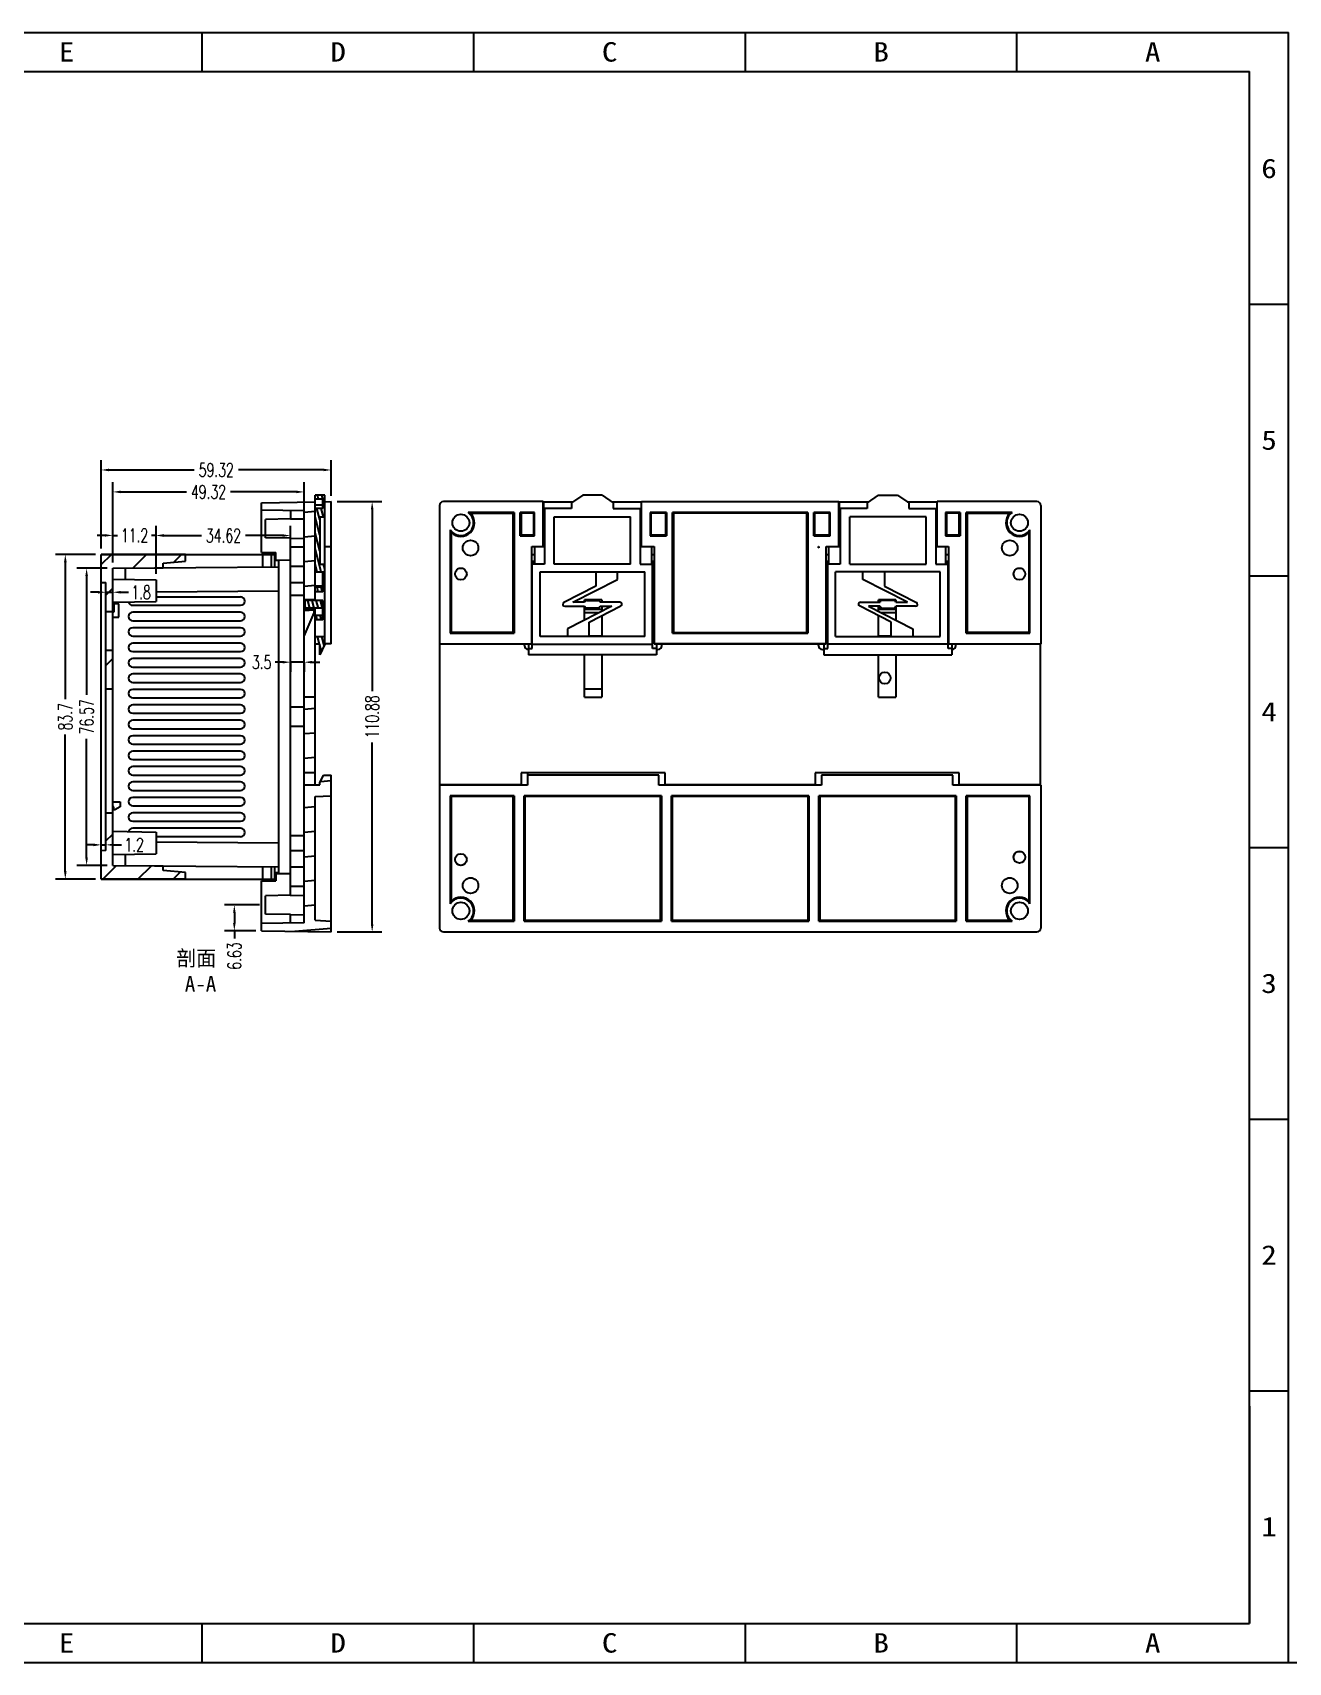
# Model space of a CAD drawing. Header units: millimetres. Extents: x -2018 to 1793, y 1393 to 1813.
# Drawn here: x 628.6 to 952.4, y 1392.7 to 1812.7 of the extents above; entities that cross this region are included whole.
import ezdxf
from ezdxf.enums import TextEntityAlignment as Align

# ---------------------------------------------------------------- set-up
doc = ezdxf.new("R2010")
doc.units = ezdxf.units.MM
doc.layers.add('02___PRT_ALL_AXES', color=7, linetype='Continuous')
doc.layers.add('06___PRT_ALL_SURFS', color=7, linetype='Continuous')
doc.styles.add('romans', font='romans.shx', dxfattribs={"width": 0.67, "bigfont": 'fangsong.shx'})
doc.styles.add('TEXTSTYLE_0', font='txt', dxfattribs={"width": 0.8})
doc.dimstyles.new('MSTD', dxfattribs={"dimtxt": 3.5, "dimasz": 2, "dimexe": 2.5, "dimexo": 1.5, "dimgap": 1, "dimtad": 0, "dimdsep": 46, "dimtxsty": 'romans', "dimcen": 0, "dimclrd": 5, "dimclre": 5, "dimclrt": 3, "dimadec": 1, "dimazin": 0, "dimtfac": 0.5, "dimtmove": 0, "dimatfit": 3, "dimfxl": 1, "dimarcsym": 0})

# ---------------------------------------------------------------- blocks, each defined once
blk = doc.blocks.new('*D300')
at = {"color": 5, "lineweight": -2}
for p, q in [((300.98, -1178.17), (291.98, -1178.17)), ((294.48, -1180.17), (294.48, -1182.8)), ((299.98, -1184.8), (291.98, -1184.8)), ((294.48, -1184.8), (294.48, -1186.8))]:
    blk.add_line(p, q, dxfattribs=at)
at = {"color": 5}
for points in [[(294.15, -1180.17), (294.81, -1180.17), (294.48, -1178.17)], [(294.15, -1182.8), (294.81, -1182.8), (294.48, -1184.8)]]:
    blk.add_solid(points, dxfattribs=at)
at = {"layer": 'Defpoints', "color": 0}
for p in [(302.48, -1178.17), (294.48, -1184.8), (301.48, -1184.8)]:
    blk.add_point(p, dxfattribs=at)
at = {"color": 3, "insert": (294.48, -1191.32), "char_height": 3.5, "attachment_point": 5, "rotation": 90, "style": 'romans'}
blk.add_mtext('6.63', dxfattribs=at)
blk = doc.blocks.new('*D118')
at = {"color": 5, "lineweight": -2}
for p, q in [((260.16, -1086.33), (260.16, -1063.57)), ((262.16, -1066.07), (284.13, -1066.07)), ((317.48, -1066.07), (295.51, -1066.07)), ((319.48, -1072.73), (319.48, -1063.57))]:
    blk.add_line(p, q, dxfattribs=at)
at = {"color": 5}
for points in [[(262.16, -1065.74), (262.16, -1066.4), (260.16, -1066.07)], [(317.48, -1065.74), (317.48, -1066.4), (319.48, -1066.07)]]:
    blk.add_solid(points, dxfattribs=at)
at = {"layer": 'Defpoints', "color": 0}
for p in [(319.48, -1066.07), (319.48, -1074.23), (260.16, -1087.83)]:
    blk.add_point(p, dxfattribs=at)
at = {"color": 3, "insert": (289.82, -1066.07), "char_height": 3.5, "attachment_point": 5, "style": 'romans'}
blk.add_mtext('59.32', dxfattribs=at)
blk = doc.blocks.new('*D119')
at = {"color": 5, "lineweight": -2}
for p, q in [((320.98, -1074.23), (332.51, -1074.23)), ((330.01, -1076.23), (330.01, -1123.04)), ((330.01, -1183.12), (330.01, -1136.31)), ((320.98, -1185.12), (332.51, -1185.12))]:
    blk.add_line(p, q, dxfattribs=at)
at = {"color": 5}
for points in [[(329.68, -1076.23), (330.34, -1076.23), (330.01, -1074.23)], [(329.68, -1183.12), (330.34, -1183.12), (330.01, -1185.12)]]:
    blk.add_solid(points, dxfattribs=at)
at = {"layer": 'Defpoints', "color": 0}
for p in [(319.48, -1074.23), (319.48, -1185.12), (330.01, -1185.12)]:
    blk.add_point(p, dxfattribs=at)
at = {"color": 3, "insert": (330.01, -1129.67), "char_height": 3.5, "attachment_point": 5, "rotation": 90, "style": 'romans'}
blk.add_mtext('110.88', dxfattribs=at)
blk = doc.blocks.new('*D120')
at = {"color": 5, "lineweight": -2}
for p, q in [((258.66, -1087.83), (248.4, -1087.83)), ((250.9, -1089.83), (250.9, -1125.1)), ((250.9, -1169.52), (250.9, -1134.25)), ((258.66, -1171.52), (248.4, -1171.52))]:
    blk.add_line(p, q, dxfattribs=at)
at = {"color": 5}
for points in [[(250.57, -1089.83), (251.24, -1089.83), (250.9, -1087.83)], [(250.57, -1169.52), (251.24, -1169.52), (250.9, -1171.52)]]:
    blk.add_solid(points, dxfattribs=at)
at = {"layer": 'Defpoints', "color": 0}
for p in [(260.16, -1087.83), (250.9, -1171.52), (260.16, -1171.52)]:
    blk.add_point(p, dxfattribs=at)
at = {"color": 3, "insert": (250.9, -1129.67), "char_height": 3.5, "attachment_point": 5, "rotation": 90, "style": 'romans'}
blk.add_mtext('83.7', dxfattribs=at)
blk = doc.blocks.new('*D121')
at = {"color": 5, "lineweight": -2}
for p, q in [((261.65, -1091.39), (253.89, -1091.39)), ((256.39, -1093.39), (256.39, -1123.98)), ((256.39, -1165.96), (256.39, -1135.36)), ((261.65, -1167.96), (253.89, -1167.96))]:
    blk.add_line(p, q, dxfattribs=at)
at = {"color": 5}
for points in [[(256.06, -1093.39), (256.73, -1093.39), (256.39, -1091.39)], [(256.06, -1165.96), (256.73, -1165.96), (256.39, -1167.96)]]:
    blk.add_solid(points, dxfattribs=at)
at = {"layer": 'Defpoints', "color": 0}
for p in [(263.15, -1091.39), (256.39, -1167.96), (263.15, -1167.96)]:
    blk.add_point(p, dxfattribs=at)
at = {"color": 3, "insert": (256.39, -1129.67), "char_height": 3.5, "attachment_point": 5, "rotation": 90, "style": 'romans'}
blk.add_mtext('76.57', dxfattribs=at)
blk = doc.blocks.new('*D122')
at = {"color": 5, "lineweight": -2}
for p, q in [((261.15, -1082.93), (259.15, -1082.93)), ((263.15, -1089.89), (263.15, -1080.43)), ((263.15, -1082.93), (264.35, -1082.93)), ((274.35, -1082.93), (273.16, -1082.93)), ((274.35, -1092.87), (274.35, -1080.43)), ((276.35, -1082.93), (278.35, -1082.93))]:
    blk.add_line(p, q, dxfattribs=at)
at = {"color": 5}
for points in [[(261.15, -1082.6), (261.15, -1083.26), (263.15, -1082.93)], [(276.35, -1082.6), (276.35, -1083.26), (274.35, -1082.93)]]:
    blk.add_solid(points, dxfattribs=at)
at = {"layer": 'Defpoints', "color": 0}
for p in [(263.15, -1082.93), (263.15, -1091.39), (274.35, -1094.37)]:
    blk.add_point(p, dxfattribs=at)
at = {"color": 3, "insert": (268.75, -1082.93), "char_height": 3.5, "attachment_point": 5, "style": 'romans'}
blk.add_mtext('11.2', dxfattribs=at)
blk = doc.blocks.new('*D123')
at = {"color": 5, "lineweight": -2}
for p, q in [((274.35, -1092.87), (274.35, -1080.48)), ((276.35, -1082.98), (285.98, -1082.98)), ((306.98, -1082.98), (297.36, -1082.98)), ((308.98, -1088.61), (308.98, -1080.48))]:
    blk.add_line(p, q, dxfattribs=at)
at = {"color": 5}
for points in [[(276.35, -1082.65), (276.35, -1083.31), (274.35, -1082.98)], [(306.98, -1082.65), (306.98, -1083.31), (308.98, -1082.98)]]:
    blk.add_solid(points, dxfattribs=at)
at = {"layer": 'Defpoints', "color": 0}
for p in [(308.98, -1082.98), (308.98, -1090.11), (274.35, -1094.37)]:
    blk.add_point(p, dxfattribs=at)
at = {"color": 3, "insert": (291.67, -1082.98), "char_height": 3.5, "attachment_point": 5, "style": 'romans'}
blk.add_mtext('34.62', dxfattribs=at)
blk = doc.blocks.new('*D124')
at = {"color": 5, "lineweight": -2}
for p, q in [((306.98, -1115.6), (304.98, -1115.6)), ((312.48, -1115.6), (308.98, -1115.6)), ((308.98, -1115.78), (308.98, -1118.1)), ((312.48, -1115.78), (312.48, -1118.1)), ((314.48, -1115.6), (316.48, -1115.6))]:
    blk.add_line(p, q, dxfattribs=at)
at = {"color": 5}
for points in [[(306.98, -1115.27), (306.98, -1115.93), (308.98, -1115.6)], [(314.48, -1115.27), (314.48, -1115.93), (312.48, -1115.6)]]:
    blk.add_solid(points, dxfattribs=at)
at = {"layer": 'Defpoints', "color": 0}
for p in [(308.98, -1114.28), (308.98, -1115.6), (312.48, -1114.28)]:
    blk.add_point(p, dxfattribs=at)
at = {"color": 3, "insert": (301.52, -1115.6), "char_height": 3.5, "attachment_point": 5, "style": 'romans'}
blk.add_mtext('3.5', dxfattribs=at)
blk = doc.blocks.new('*D85')
at = {"color": 5, "lineweight": -2}
for p, q in [((263.15, -1089.89), (263.15, -1069.23)), ((312.48, -1077.13), (312.48, -1069.23)), ((265.15, -1071.73), (282.13, -1071.73)), ((310.48, -1071.73), (293.51, -1071.73))]:
    blk.add_line(p, q, dxfattribs=at)
at = {"color": 5}
for points in [[(265.15, -1071.39), (265.15, -1072.06), (263.15, -1071.73)], [(310.48, -1071.39), (310.48, -1072.06), (312.48, -1071.73)]]:
    blk.add_solid(points, dxfattribs=at)
at = {"layer": 'Defpoints', "color": 0}
for p in [(312.48, -1071.73), (312.48, -1078.63), (263.15, -1091.39)]:
    blk.add_point(p, dxfattribs=at)
at = {"color": 3, "insert": (287.82, -1071.73), "char_height": 3.5, "attachment_point": 5, "style": 'romans'}
blk.add_mtext('49.32', dxfattribs=at)
blk = doc.blocks.new('*D86')
at = {"color": 5, "lineweight": -2}
for p, q in [((258.16, -1162.68), (256.16, -1162.68)), ((260.16, -1162.67), (260.16, -1160.18)), ((260.16, -1162.68), (261.36, -1162.68)), ((261.36, -1162.67), (261.36, -1160.18)), ((263.36, -1162.68), (265.36, -1162.68))]:
    blk.add_line(p, q, dxfattribs=at)
at = {"color": 5}
for points in [[(258.16, -1162.35), (258.16, -1163.02), (260.16, -1162.68)], [(263.36, -1162.35), (263.36, -1163.02), (261.36, -1162.68)]]:
    blk.add_solid(points, dxfattribs=at)
at = {"layer": 'Defpoints', "color": 0}
for p in [(260.16, -1162.68), (260.16, -1164.17), (261.36, -1164.17)]:
    blk.add_point(p, dxfattribs=at)
at = {"color": 3, "insert": (268.65, -1162.68), "char_height": 3.5, "attachment_point": 5, "style": 'romans'}
blk.add_mtext('1.2', dxfattribs=at)
blk = doc.blocks.new('*D87')
at = {"color": 5, "lineweight": -2}
for p, q in [((261.36, -1111.13), (261.36, -1095.08)), ((263.15, -1111.13), (263.15, -1095.08)), ((259.36, -1097.58), (257.36, -1097.58)), ((261.36, -1097.58), (263.15, -1097.58)), ((265.15, -1097.58), (267.15, -1097.58))]:
    blk.add_line(p, q, dxfattribs=at)
at = {"color": 5}
for points in [[(259.36, -1097.25), (259.36, -1097.92), (261.36, -1097.58)], [(265.15, -1097.25), (265.15, -1097.92), (263.15, -1097.58)]]:
    blk.add_solid(points, dxfattribs=at)
at = {"layer": 'Defpoints', "color": 0}
for p in [(261.36, -1097.58), (261.36, -1112.63), (263.15, -1112.63)]:
    blk.add_point(p, dxfattribs=at)
at = {"color": 3, "insert": (270.44, -1097.58), "char_height": 3.5, "attachment_point": 5, "style": 'romans'}
blk.add_mtext('1.8', dxfattribs=at)
blk = doc.blocks.new('SUN_6HWZ35TKK40GSGJE8VEUYAXIAKM')
at = {"color": 7, "linetype": 'Continuous'}
for p, q in [((-594, 420), (0, 420)), ((-594, 0), (-594, 420)), ((-560, 410), (-560, 420)), ((-490, 410), (-490, 420)), ((-420, 410), (-420, 420)), ((-350, 410), (-350, 420)), ((-280, 410), (-280, 420)), ((-210, 410), (-210, 420)), ((-140, 410), (-140, 420)), ((-70, 410), (-70, 420)), ((0, 0), (0, 420)), ((-584, 410), (-10, 410)), ((-584, 10), (-584, 410)), ((-10, 10), (-10, 410)), ((-594, 350), (-584, 350)), ((-10, 350), (0, 350)), ((-594, 280), (-584, 280)), ((-10, 280), (0, 280)), ((-594, 210), (-584, 210)), ((-10, 210), (0, 210)), ((-594, 140), (-584, 140)), ((-10, 140), (0, 140)), ((-594, 70), (-584, 70)), ((-10, 70), (0, 70)), ((-584, 10), (-10, 10)), ((-560, 0), (-560, 10)), ((-490, 0), (-490, 10)), ((-420, 0), (-420, 10)), ((-350, 0), (-350, 10)), ((-280, 0), (-280, 10)), ((-210, 0), (-210, 10)), ((-140, 0), (-140, 10)), ((-70, 0), (-70, 10)), ((-594, 0), (0, 0))]:
    blk.add_line(p, q, dxfattribs=at)
at = {"color": 2, "linetype": 'Continuous', "style": 'TEXTSTYLE_0'}
for s, width, p, p2 in [('H', 1.2, (-526.99, 412.53), (-522.99, 412.53)), ('G', 1.12, (-456.99, 412.53), (-452.99, 412.53)), ('F', 1.292308, (-386.99, 412.53), (-382.99, 412.53)), ('E', 1.292308, (-316.99, 412.53), (-312.99, 412.53)), ('D', 1.2, (-246.99, 412.53), (-242.99, 412.53)), ('C', 1.12, (-176.99, 412.53), (-172.99, 412.53)), ('B', 1.2, (-106.99, 412.53), (-102.99, 412.53)), ('A', 1.05, (-36.99, 412.53), (-32.99, 412.53)), ('6', 1.292308, (-590.99, 382.5), (-586.99, 382.5)), ('6', 1.292308, (-6.99, 382.5), (-2.99, 382.5)), ('5', 1.2, (-590.99, 312.5), (-586.99, 312.5)), ('5', 1.2, (-6.99, 312.5), (-2.99, 312.5)), ('4', 1.12, (-590.99, 242.5), (-586.99, 242.5)), ('4', 1.12, (-6.99, 242.5), (-2.99, 242.5)), ('3', 1.2, (-590.99, 172.5), (-586.99, 172.5)), ('3', 1.2, (-6.99, 172.5), (-2.99, 172.5)), ('2', 1.2, (-590.99, 102.5), (-586.99, 102.5)), ('2', 1.2, (-6.99, 102.5), (-2.99, 102.5)), ('1', 3.36, (-590.99, 32.5), (-586.99, 32.5)), ('1', 3.36, (-6.99, 32.5), (-2.99, 32.5)), ('H', 1.2, (-526.99, 2.53), (-522.99, 2.53)), ('G', 1.12, (-456.99, 2.53), (-452.99, 2.53)), ('F', 1.292308, (-386.99, 2.53), (-382.99, 2.53)), ('E', 1.292308, (-316.99, 2.53), (-312.99, 2.53)), ('D', 1.2, (-246.99, 2.53), (-242.99, 2.53)), ('C', 1.12, (-176.99, 2.53), (-172.99, 2.53)), ('B', 1.2, (-106.99, 2.53), (-102.99, 2.53)), ('A', 1.05, (-36.99, 2.53), (-32.99, 2.53))]:
    blk.add_text(s, height=5, dxfattribs=dict(at, width=width)).set_placement(p, p2, align=Align.FIT)

msp = doc.modelspace()

# ---------------------------------------------------------------- hatches: boundary and pattern name
at = {"linetype": 'Continuous'}
h = msp.add_hatch(dxfattribs=at)
h.set_pattern_fill('DEFAULT__1', color=2, scale=1.049231, angle=285, style=0, pattern_type=0)
h.set_pattern_definition([(285, (281.9274, 1392.6742), (1.0134795, 0.271561), [])])
edge = h.paths.add_edge_path()
edge.add_line((703.922, 1655.108), (703.922, 1657.008))
edge.add_line((703.922, 1655.108), (702.672, 1652.308))
edge.add_line((702.672, 1652.308), (702.672, 1655.108))
edge.add_line((702.672, 1655.108), (701.422, 1655.108))
edge.add_line((701.422, 1655.108), (701.422, 1657.008))
edge.add_line((701.422, 1657.008), (703.922, 1657.008))
edge = h.paths.add_edge_path()
edge.add_line((703.922, 1673.708), (703.922, 1675.708))
edge.add_line((701.422, 1673.708), (703.922, 1673.708))
edge.add_line((701.422, 1673.708), (701.422, 1690.008))
edge.add_line((703.422, 1690.008), (701.422, 1690.008))
edge.add_line((703.422, 1690.008), (703.422, 1692.468))
edge.add_line((703.422, 1692.468), (701.422, 1692.468))
edge.add_line((701.422, 1692.468), (701.422, 1693.508))
edge.add_line((703.922, 1693.508), (701.422, 1693.508))
edge.add_line((703.922, 1687.908), (703.922, 1693.508))
edge.add_line((702.672, 1687.908), (703.922, 1687.908))
edge.add_line((702.672, 1687.908), (702.672, 1675.708))
edge.add_line((702.672, 1675.708), (703.922, 1675.708))
edge = h.paths.add_edge_path()
edge.add_line((701.422, 1661.349), (701.422, 1662.471))
edge.add_line((703.422, 1662.471), (701.422, 1662.471))
edge.add_line((703.422, 1661.349), (703.422, 1662.471))
edge.add_line((703.422, 1661.349), (701.422, 1661.349))
edge = h.paths.add_edge_path()
edge.add_line((701.422, 1668.598), (701.422, 1669.72))
edge.add_line((703.422, 1669.72), (701.422, 1669.72))
edge.add_line((703.422, 1668.598), (703.422, 1669.72))
edge.add_line((703.422, 1668.598), (701.422, 1668.598))
edge = h.paths.add_edge_path()
edge.add_line((703.422, 1664.358), (703.422, 1666.358))
edge.add_line((703.422, 1664.358), (698.922, 1664.358))
edge.add_line((698.922, 1664.358), (698.922, 1666.358))
edge.add_line((703.422, 1666.358), (698.922, 1666.358))
h = msp.add_hatch(dxfattribs=at)
h.set_pattern_fill('A', color=2, scale=6.315729, angle=5, style=0, pattern_type=0)
h.set_pattern_definition([(5, (281.9274, 1392.674), (-0.55045, 6.291696), [])])
edge = h.paths.add_edge_path()
edge.add_line((687.622, 1581.229), (687.622, 1583.075))
edge.add_line((698.622, 1583.267), (687.622, 1583.075))
edge.add_line((698.622, 1583.267), (698.622, 1618.857))
edge.add_line((698.622, 1618.857), (702.622, 1618.787))
edge.add_line((702.622, 1618.787), (702.622, 1619.308))
edge.add_line((702.622, 1619.308), (703.622, 1621.308))
edge.add_line((703.622, 1621.308), (705.622, 1621.308))
edge.add_line((705.622, 1616.028), (705.622, 1621.308))
edge.add_line((701.422, 1615.808), (705.622, 1616.028))
edge.add_line((701.422, 1583.915), (701.422, 1615.808))
edge.add_line((701.422, 1583.915), (705.622, 1583.695))
edge.add_line((705.622, 1580.915), (705.622, 1583.695))
edge.add_line((687.622, 1581.229), (705.622, 1580.915))
edge = h.paths.add_edge_path()
edge.add_line((687.622, 1689.64), (687.622, 1691.486))
edge.add_line((687.622, 1691.486), (701.422, 1691.726))
edge.add_line((701.422, 1666.506), (701.422, 1691.726))
edge.add_line((701.422, 1666.506), (698.622, 1666.506))
edge.add_line((698.622, 1666.506), (698.622, 1689.448))
edge.add_line((698.622, 1689.448), (687.622, 1689.64))
edge = h.paths.add_edge_path()
edge.add_line((701.422, 1621.908), (698.622, 1621.908))
edge.add_line((698.622, 1621.908), (698.622, 1641.407))
edge.add_line((701.422, 1641.407), (698.622, 1641.407))
edge.add_line((701.422, 1621.908), (701.422, 1641.407))
edge = h.paths.add_edge_path()
edge.add_line((701.222, 1664.106), (698.622, 1664.106))
edge.add_line((701.222, 1663.142), (701.222, 1664.106))
edge.add_line((698.622, 1657.108), (701.222, 1663.142))
edge.add_line((698.622, 1657.108), (698.622, 1664.106))
h = msp.add_hatch(dxfattribs=at)
h.set_pattern_fill('DEFAULT__2', color=2, scale=6.401217, angle=45, style=0, pattern_type=0)
h.set_pattern_definition([(45, (281.9274, 1392.674), (-4.52634, 4.52634), [])])
edge = h.paths.add_edge_path()
edge.add_line((647.5, 1601.859), (646.3, 1601.838))
edge.add_line((647.5, 1601.859), (647.5, 1611.517))
edge.add_line((649.298, 1611.517), (647.5, 1611.517))
edge.add_line((649.298, 1598.074), (649.298, 1611.517))
edge.add_line((649.298, 1598.074), (662.299, 1597.96))
edge.add_line((662.299, 1596.729), (662.299, 1597.96))
edge.add_line((667.999, 1596.23), (662.299, 1596.729))
edge.add_line((667.999, 1594.509), (667.999, 1596.23))
edge.add_line((667.999, 1594.509), (646.3, 1594.509))
edge.add_line((646.3, 1594.509), (646.3, 1601.838))
edge = h.paths.add_edge_path()
edge.add_line((667.999, 1678.206), (646.3, 1678.206))
edge.add_line((667.999, 1676.485), (667.999, 1678.206))
edge.add_line((662.299, 1675.986), (667.999, 1676.485))
edge.add_line((662.299, 1674.755), (662.299, 1675.986))
edge.add_line((649.298, 1674.641), (662.299, 1674.755))
edge.add_line((649.298, 1663.397), (649.298, 1674.641))
edge.add_line((649.298, 1663.397), (647.5, 1663.397))
edge.add_line((647.5, 1663.397), (647.5, 1670.856))
edge.add_line((647.5, 1670.856), (646.3, 1670.877))
edge.add_line((646.3, 1670.877), (646.3, 1678.206))
edge = h.paths.add_edge_path()
edge.add_line((649.298, 1643.516), (647.5, 1643.516))
edge.add_line((647.5, 1643.516), (647.5, 1653.398))
edge.add_line((649.298, 1653.398), (647.5, 1653.398))
edge.add_line((649.298, 1643.516), (649.298, 1653.398))

# ---------------------------------------------------------------- linework, layer by layer
at = {"color": 7, "linetype": 'Continuous'}
for p, q in [((701.422, 1692.468), (701.422, 1693.508)), ((703.922, 1693.508), (701.422, 1693.508)), ((701.422, 1666.358), (701.422, 1693.508)), ((703.922, 1693.508), (701.422, 1693.508)), ((703.922, 1687.908), (703.922, 1693.508)), ((703.922, 1655.108), (703.922, 1693.508)), ((775.427, 1693.508), (778.277, 1691.467)), ((687.622, 1691.486), (701.422, 1691.726)), ((687.622, 1691.486), (701.422, 1691.726)), ((687.622, 1689.64), (687.622, 1691.486)), ((687.622, 1678.657), (687.622, 1691.486)), ((698.622, 1689.448), (687.622, 1689.64)), ((698.622, 1689.448), (687.622, 1689.64)), ((695.122, 1689.509), (695.122, 1687.339)), ((698.622, 1666.506), (698.622, 1689.448)), ((698.622, 1583.267), (698.622, 1689.448)), ((703.422, 1692.468), (701.422, 1692.468)), ((703.422, 1692.468), (701.422, 1692.468)), ((701.422, 1666.506), (701.422, 1691.726)), ((701.422, 1691.008), (703.422, 1691.008)), ((701.422, 1673.708), (701.422, 1690.008)), ((703.422, 1690.008), (701.422, 1690.008)), ((703.422, 1690.008), (701.422, 1690.008)), ((703.422, 1690.008), (703.422, 1692.468)), ((703.422, 1690.008), (703.422, 1692.468)), ((703.922, 1691.77), (705.622, 1691.8)), ((705.622, 1655.181), (705.622, 1691.8)), ((733.525, 1690.8), (733.525, 1655.181)), ((760.254, 1691.8), (734.525, 1691.8)), ((741.62, 1688.359), (740.936, 1689.02)), ((752.747, 1689.02), (740.936, 1689.02)), ((752.512, 1688.784), (741.565, 1688.784)), ((752.747, 1689.02), (752.512, 1688.784)), ((752.512, 1658.124), (752.512, 1688.784)), ((752.747, 1689.02), (752.747, 1657.888)), ((754.307, 1682.986), (754.307, 1689.02)), ((754.527, 1688.8), (754.307, 1689.02)), ((758.047, 1689.02), (754.307, 1689.02)), ((754.527, 1688.8), (754.527, 1683.206)), ((757.827, 1688.8), (754.527, 1688.8)), ((758.047, 1689.02), (757.827, 1688.8)), ((757.827, 1683.206), (757.827, 1688.8)), ((758.047, 1682.986), (758.047, 1689.02)), ((760.254, 1680.206), (760.254, 1691.8)), ((760.254, 1691.8), (760.327, 1691.726)), ((760.327, 1691.726), (760.327, 1680.206)), ((760.327, 1691.726), (767.939, 1691.726)), ((777.915, 1691.726), (785.526, 1691.726)), ((778.277, 1691.467), (778.277, 1690.008)), ((778.277, 1690.008), (785.277, 1690.008)), ((785.277, 1690.008), (785.277, 1675.708)), ((785.526, 1691.726), (785.6, 1691.8)), ((785.526, 1691.726), (785.526, 1680.206)), ((785.6, 1680.206), (785.6, 1691.8)), ((785.6, 1691.8), (836.451, 1691.8)), ((787.806, 1689.02), (787.806, 1682.986)), ((787.806, 1689.02), (788.026, 1688.8)), ((792.046, 1689.02), (787.806, 1689.02)), ((788.026, 1688.8), (788.026, 1683.206)), ((791.826, 1688.8), (788.026, 1688.8)), ((791.826, 1688.8), (792.046, 1689.02)), ((791.826, 1683.206), (791.826, 1688.8)), ((792.046, 1689.02), (792.046, 1682.986)), ((793.606, 1657.888), (793.606, 1689.02)), ((793.826, 1688.8), (793.606, 1689.02)), ((828.445, 1689.02), (793.606, 1689.02)), ((793.826, 1688.8), (793.826, 1658.108)), ((828.225, 1688.8), (793.826, 1688.8)), ((828.225, 1688.8), (828.445, 1689.02)), ((828.225, 1658.108), (828.225, 1688.8)), ((828.445, 1689.02), (828.445, 1657.888)), ((830.004, 1682.986), (830.004, 1689.02)), ((834.244, 1689.02), (830.004, 1689.02)), ((830.225, 1688.8), (830.004, 1689.02)), ((830.225, 1688.8), (830.225, 1683.206)), ((834.024, 1688.8), (830.225, 1688.8)), ((834.244, 1689.02), (834.024, 1688.8)), ((834.024, 1683.206), (834.024, 1688.8)), ((834.244, 1682.986), (834.244, 1689.02)), ((836.451, 1680.206), (836.451, 1691.8)), ((836.451, 1691.8), (836.524, 1691.726)), ((836.524, 1691.726), (836.524, 1680.206)), ((836.524, 1691.726), (844.136, 1691.726)), ((854.111, 1691.726), (861.723, 1691.726)), ((861.723, 1691.726), (861.797, 1691.8)), ((861.723, 1691.726), (861.723, 1680.206)), ((861.797, 1680.206), (861.797, 1691.8)), ((887.525, 1691.8), (861.797, 1691.8)), ((867.743, 1689.02), (864.003, 1689.02)), ((864.003, 1689.02), (864.003, 1682.986)), ((864.003, 1689.02), (864.223, 1688.8)), ((867.523, 1688.8), (864.223, 1688.8)), ((864.223, 1688.8), (864.223, 1683.206)), ((867.523, 1688.8), (867.743, 1689.02)), ((867.523, 1683.206), (867.523, 1688.8)), ((867.743, 1689.02), (867.743, 1682.986)), ((881.115, 1689.02), (869.303, 1689.02)), ((869.303, 1657.888), (869.303, 1689.02)), ((869.303, 1689.02), (869.539, 1688.784)), ((880.485, 1688.784), (869.539, 1688.784)), ((869.539, 1688.784), (869.539, 1658.124)), ((888.525, 1690.8), (888.525, 1655.181)), ((695.122, 1687.348), (688.622, 1687.234)), ((688.622, 1682.481), (688.622, 1687.234)), ((695.122, 1687.339), (698.622, 1687.4)), ((702.672, 1687.908), (703.922, 1687.908)), ((702.672, 1687.908), (702.672, 1675.708)), ((702.672, 1687.908), (702.672, 1675.708)), ((702.672, 1687.908), (703.922, 1687.908)), ((736.305, 1684.519), (736.305, 1657.888)), ((782.777, 1675.708), (782.777, 1687.908)), ((885.104, 1683.817), (885.745, 1684.519)), ((885.745, 1657.888), (885.745, 1684.519)), ((695.122, 1682.367), (688.622, 1682.481)), ((695.122, 1590.339), (695.122, 1682.376)), ((695.122, 1682.376), (698.622, 1682.315)), ((698.622, 1680.107), (695.122, 1680.107)), ((703.922, 1680.206), (705.622, 1680.206)), ((736.541, 1683.866), (736.541, 1658.124)), ((754.527, 1683.206), (754.307, 1682.986)), ((754.307, 1682.986), (758.047, 1682.986)), ((754.527, 1683.206), (757.827, 1683.206)), ((757.327, 1655.147), (757.327, 1680.206)), ((757.327, 1680.206), (760.327, 1680.206)), ((758.047, 1682.986), (757.827, 1683.206)), ((758.052, 1675.708), (758.052, 1680.206)), ((785.526, 1680.206), (788.826, 1680.206)), ((787.806, 1682.986), (788.026, 1683.206)), ((787.806, 1682.986), (792.046, 1682.986)), ((788.026, 1683.206), (791.826, 1683.206)), ((788.201, 1680.206), (788.201, 1675.708)), ((788.826, 1680.206), (788.826, 1655.147)), ((791.826, 1683.206), (792.046, 1682.986)), ((830.225, 1683.206), (830.004, 1682.986)), ((830.004, 1682.986), (834.244, 1682.986)), ((830.225, 1683.206), (834.024, 1683.206)), ((831.225, 1679.917), (831.225, 1680.206)), ((831.225, 1680.206), (831.325, 1680.206)), ((831.325, 1680.206), (831.323, 1679.917)), ((833.224, 1655.147), (833.224, 1680.206)), ((833.224, 1680.206), (836.524, 1680.206)), ((833.849, 1675.708), (833.849, 1680.206)), ((834.244, 1682.986), (834.024, 1683.206)), ((861.723, 1680.206), (864.723, 1680.206)), ((863.998, 1680.206), (863.998, 1675.708)), ((864.003, 1682.986), (864.223, 1683.206)), ((864.003, 1682.986), (867.743, 1682.986)), ((864.223, 1683.206), (867.523, 1683.206)), ((864.723, 1680.206), (864.723, 1655.147)), ((867.523, 1683.206), (867.743, 1682.986)), ((885.51, 1658.124), (885.51, 1683.866)), ((667.999, 1678.206), (646.3, 1678.206)), ((646.3, 1670.877), (646.3, 1678.206)), ((646.3, 1594.509), (646.3, 1678.206)), ((646.3, 1678.206), (691.098, 1678.206)), ((662.299, 1675.986), (667.999, 1676.485)), ((662.299, 1675.986), (667.999, 1676.485)), ((662.299, 1674.755), (662.299, 1675.986)), ((662.299, 1674.755), (662.299, 1675.986)), ((667.999, 1676.485), (667.999, 1678.206)), ((667.999, 1676.485), (667.999, 1678.206)), ((687.622, 1678.657), (691.322, 1678.657)), ((687.998, 1674.979), (687.998, 1678.206)), ((690.098, 1678.206), (690.098, 1674.997)), ((691.098, 1675.006), (691.098, 1678.206)), ((692.098, 1676.606), (691.098, 1676.606)), ((691.322, 1676.606), (691.322, 1678.657)), ((691.322, 1676.772), (695.122, 1676.706)), ((692.098, 1596.109), (692.098, 1676.606)), ((757.327, 1678.206), (758.052, 1678.206)), ((757.327, 1676.485), (758.052, 1676.485)), ((757.327, 1675.986), (758.052, 1675.986)), ((788.201, 1678.206), (788.826, 1678.206)), ((788.201, 1676.485), (788.826, 1676.485)), ((788.201, 1675.986), (788.826, 1675.986)), ((831.323, 1679.917), (831.225, 1679.917)), ((833.224, 1678.206), (833.849, 1678.206)), ((833.224, 1676.485), (833.849, 1676.485)), ((833.224, 1675.986), (833.849, 1675.986)), ((863.998, 1678.206), (864.723, 1678.206)), ((863.998, 1676.485), (864.723, 1676.485)), ((863.998, 1675.986), (864.723, 1675.986)), ((649.298, 1674.641), (692.098, 1675.015)), ((649.298, 1674.641), (662.299, 1674.755)), ((649.298, 1663.397), (649.298, 1674.641)), ((649.298, 1598.074), (649.298, 1674.641)), ((649.298, 1671.856), (660.498, 1671.661)), ((652.498, 1674.669), (652.498, 1671.8)), ((660.498, 1671.66), (660.498, 1666.052)), ((698.622, 1675.107), (695.122, 1675.107)), ((701.422, 1673.708), (703.922, 1673.708)), ((701.422, 1673.708), (703.922, 1673.708)), ((702.672, 1675.708), (703.922, 1675.708)), ((702.672, 1675.708), (703.922, 1675.708)), ((703.422, 1668.598), (703.422, 1673.708)), ((703.922, 1673.708), (703.922, 1675.708)), ((773.777, 1673.708), (773.777, 1669.977)), ((779.377, 1671.708), (779.377, 1673.708)), ((785.277, 1675.708), (788.826, 1675.708)), ((786.427, 1657.008), (786.427, 1673.708)), ((788.427, 1653.988), (788.427, 1675.708)), ((647.5, 1670.856), (646.3, 1670.877)), ((647.5, 1670.856), (646.3, 1670.877)), ((647.5, 1663.397), (647.5, 1670.856)), ((647.5, 1601.859), (647.5, 1670.856)), ((660.501, 1668.582), (692.098, 1668.857)), ((698.622, 1670.857), (695.122, 1670.857)), ((698.622, 1667.656), (695.122, 1667.656)), ((701.422, 1668.598), (701.422, 1669.72)), ((703.422, 1669.72), (701.422, 1669.72)), ((703.422, 1669.72), (701.422, 1669.72)), ((703.422, 1668.598), (701.422, 1668.598)), ((703.422, 1668.598), (701.422, 1668.598)), ((703.422, 1668.598), (703.422, 1669.72)), ((773.777, 1669.977), (765.586, 1665.804)), ((649.298, 1663.397), (647.5, 1663.397)), ((649.298, 1663.397), (647.5, 1663.397)), ((649.298, 1665.856), (660.498, 1666.052)), ((649.522, 1663.304), (649.3, 1663.3)), ((649.522, 1665.504), (649.522, 1663.304)), ((650.822, 1665.504), (649.522, 1665.504)), ((650.822, 1662.004), (650.822, 1665.504)), ((654.42, 1665.084), (682.252, 1665.084)), ((682.252, 1663.295), (654.42, 1663.295)), ((660.498, 1667.271), (682.252, 1667.271)), ((701.422, 1666.506), (698.622, 1666.506)), ((701.422, 1666.506), (698.622, 1666.506)), ((701.222, 1664.106), (698.622, 1664.106)), ((698.622, 1657.108), (698.622, 1664.106)), ((701.222, 1664.106), (698.622, 1664.106)), ((698.922, 1664.358), (698.922, 1666.358)), ((703.422, 1666.358), (698.922, 1666.358)), ((698.922, 1664.358), (698.922, 1666.358)), ((703.422, 1666.358), (698.922, 1666.358)), ((703.422, 1664.358), (698.922, 1664.358)), ((703.422, 1664.358), (698.922, 1664.358)), ((701.222, 1663.142), (701.222, 1664.106)), ((701.222, 1663.142), (701.222, 1664.106)), ((701.422, 1618.808), (701.422, 1664.358)), ((703.422, 1664.358), (703.422, 1666.358)), ((703.422, 1661.349), (703.422, 1666.358)), ((765.813, 1664.858), (770.927, 1664.858)), ((770.927, 1665.858), (767.896, 1665.858)), ((770.927, 1665.858), (770.927, 1666.506)), ((775.327, 1666.506), (770.927, 1666.506)), ((770.927, 1661.275), (770.927, 1664.858)), ((770.927, 1664.106), (775.327, 1664.106)), ((771.427, 1666.358), (774.427, 1666.358)), ((774.427, 1664.358), (771.427, 1664.358)), ((772.077, 1660.739), (780.268, 1664.913)), ((780.041, 1665.858), (774.927, 1665.858)), ((774.927, 1664.858), (777.958, 1664.858)), ((775.327, 1666.506), (775.327, 1665.858)), ((775.327, 1664.858), (775.327, 1663.517)), ((851.124, 1666.506), (846.724, 1666.506)), ((846.724, 1665.858), (846.724, 1666.506)), ((846.724, 1663.517), (846.724, 1664.858)), ((846.724, 1664.106), (851.124, 1664.106)), ((846.824, 1666.506), (846.824, 1665.858)), ((846.824, 1664.858), (846.824, 1664.106)), ((848.824, 1666.358), (848.824, 1666.506)), ((848.824, 1664.106), (848.824, 1664.358)), ((850.824, 1666.506), (850.824, 1666.31)), ((850.824, 1664.406), (850.824, 1664.106)), ((851.124, 1666.506), (851.124, 1665.858)), ((851.124, 1664.858), (851.124, 1661.275)), ((649.298, 1662.004), (650.822, 1662.004)), ((654.42, 1661.108), (682.252, 1661.108)), ((682.252, 1659.319), (654.42, 1659.319)), ((698.622, 1657.108), (701.222, 1663.142)), ((698.622, 1657.108), (701.222, 1663.142)), ((701.422, 1661.349), (701.422, 1662.471)), ((703.422, 1662.471), (701.422, 1662.471)), ((703.422, 1662.471), (701.422, 1662.471)), ((703.422, 1661.349), (701.422, 1661.349)), ((703.422, 1661.349), (701.422, 1661.349)), ((703.422, 1661.349), (703.422, 1662.471)), ((766.477, 1659.008), (766.477, 1657.008)), ((774.591, 1663.142), (770.927, 1663.142)), ((772.077, 1657.008), (772.077, 1660.739)), ((775.327, 1662.395), (775.327, 1657.008)), ((846.724, 1657.008), (846.724, 1662.395)), ((851.124, 1663.142), (847.459, 1663.142)), ((654.42, 1657.132), (682.252, 1657.132)), ((682.252, 1655.343), (654.42, 1655.343)), ((701.422, 1655.108), (701.422, 1657.008)), ((701.422, 1657.008), (703.922, 1657.008)), ((701.422, 1657.008), (703.922, 1657.008)), ((702.672, 1655.108), (701.422, 1655.108)), ((702.672, 1655.108), (701.422, 1655.108)), ((703.922, 1655.108), (702.672, 1652.308)), ((702.672, 1652.308), (702.672, 1655.108)), ((703.922, 1655.108), (702.672, 1652.308)), ((702.672, 1652.308), (702.672, 1655.108)), ((705.622, 1655.181), (703.921, 1655.152)), ((703.922, 1655.108), (703.922, 1657.008)), ((733.525, 1655.181), (733.599, 1655.108)), ((733.525, 1655.181), (757.327, 1655.181)), ((733.599, 1618.808), (733.599, 1655.108)), ((755.427, 1655.108), (733.599, 1655.108)), ((736.305, 1657.888), (736.541, 1658.124)), ((736.305, 1657.888), (752.747, 1657.888)), ((736.541, 1658.124), (752.512, 1658.124)), ((752.747, 1657.888), (752.512, 1658.124)), ((755.427, 1654.707), (755.427, 1655.147)), ((755.427, 1655.147), (757.327, 1655.147)), ((775.327, 1657.107), (772.077, 1657.107)), ((833.224, 1655.181), (788.826, 1655.181)), ((788.826, 1655.147), (790.826, 1655.147)), ((789.427, 1655.147), (789.427, 1652.308)), ((790.826, 1654.707), (790.826, 1655.147)), ((831.225, 1655.108), (790.826, 1655.108)), ((793.606, 1657.888), (793.826, 1658.108)), ((793.606, 1657.888), (828.445, 1657.888)), ((793.826, 1658.108), (828.225, 1658.108)), ((828.445, 1657.888), (828.225, 1658.108)), ((831.225, 1655.147), (833.224, 1655.147)), ((831.225, 1654.707), (831.225, 1655.147)), ((849.973, 1657.107), (846.724, 1657.107)), ((846.824, 1657.107), (846.824, 1657.008)), ((848.824, 1657.008), (848.824, 1657.107)), ((864.723, 1655.181), (888.525, 1655.181)), ((864.723, 1655.147), (866.623, 1655.147)), ((866.623, 1654.707), (866.623, 1655.147)), ((888.452, 1655.108), (866.623, 1655.108)), ((869.303, 1657.888), (869.539, 1658.124)), ((869.303, 1657.888), (885.745, 1657.888)), ((869.539, 1658.124), (885.51, 1658.124)), ((885.745, 1657.888), (885.51, 1658.124)), ((888.525, 1655.181), (888.452, 1655.108)), ((888.452, 1618.808), (888.452, 1655.108)), ((647.5, 1643.516), (647.5, 1653.398)), ((649.298, 1653.398), (647.5, 1653.398)), ((649.298, 1653.398), (647.5, 1653.398)), ((649.298, 1643.516), (649.298, 1653.398)), ((654.42, 1653.156), (682.252, 1653.156)), ((682.252, 1651.367), (654.42, 1651.367)), ((770.927, 1641.407), (770.927, 1652.308)), ((775.327, 1652.308), (775.327, 1641.407)), ((789.427, 1653.988), (788.427, 1653.988)), ((789.427, 1653.707), (789.826, 1653.707)), ((832.225, 1653.707), (832.623, 1653.707)), ((846.724, 1641.407), (846.724, 1652.308)), ((851.124, 1652.308), (851.124, 1641.407)), ((654.42, 1649.18), (682.252, 1649.18)), ((682.252, 1647.391), (654.42, 1647.391)), ((649.298, 1643.516), (647.5, 1643.516)), ((649.298, 1643.516), (647.5, 1643.516)), ((654.42, 1645.204), (682.252, 1645.204)), ((682.252, 1643.415), (654.42, 1643.415)), ((775.327, 1643.516), (770.927, 1643.516)), ((654.42, 1641.228), (682.252, 1641.228)), ((682.252, 1639.439), (654.42, 1639.439)), ((698.622, 1638.857), (695.122, 1638.857)), ((698.622, 1621.908), (698.622, 1641.407)), ((701.422, 1641.407), (698.622, 1641.407)), ((701.422, 1641.407), (698.622, 1641.407)), ((701.422, 1621.908), (701.422, 1641.407)), ((770.927, 1641.407), (775.327, 1641.407)), ((846.724, 1641.407), (851.124, 1641.407)), ((654.42, 1637.252), (682.252, 1637.252)), ((682.252, 1635.463), (654.42, 1635.463)), ((698.622, 1633.857), (695.122, 1633.857)), ((654.42, 1633.276), (682.252, 1633.276)), ((682.252, 1631.487), (654.42, 1631.487)), ((654.42, 1629.3), (682.252, 1629.3)), ((682.252, 1627.511), (654.42, 1627.511)), ((654.42, 1625.324), (682.252, 1625.324)), ((682.252, 1623.535), (654.42, 1623.535)), ((654.42, 1621.348), (682.252, 1621.348)), ((701.422, 1621.908), (698.622, 1621.908)), ((701.422, 1621.908), (698.622, 1621.908)), ((702.622, 1619.308), (703.622, 1621.308)), ((702.622, 1619.308), (703.622, 1621.308)), ((703.622, 1621.308), (705.622, 1621.308)), ((703.622, 1621.308), (705.622, 1621.308)), ((705.622, 1616.028), (705.622, 1621.308)), ((705.622, 1580.915), (705.622, 1621.308)), ((754.527, 1621.908), (754.527, 1618.808)), ((791.726, 1621.908), (754.527, 1621.908)), ((756.227, 1621.908), (756.227, 1618.735)), ((790.026, 1621.308), (756.227, 1621.308)), ((790.026, 1618.735), (790.026, 1621.308)), ((791.726, 1618.808), (791.726, 1621.908)), ((867.523, 1621.908), (830.325, 1621.908)), ((830.325, 1621.908), (830.325, 1618.808)), ((865.823, 1621.308), (832.025, 1621.308)), ((832.025, 1621.308), (832.025, 1618.735)), ((865.823, 1618.735), (865.823, 1621.308)), ((867.523, 1618.808), (867.523, 1621.908)), ((682.252, 1619.559), (654.42, 1619.559)), ((654.42, 1617.372), (682.252, 1617.372)), ((698.622, 1583.267), (698.622, 1618.857)), ((698.622, 1618.857), (702.622, 1618.787)), ((698.622, 1618.857), (702.622, 1618.787)), ((702.622, 1618.787), (702.622, 1619.308)), ((702.622, 1618.787), (702.622, 1619.308)), ((733.525, 1618.735), (733.599, 1618.808)), ((733.525, 1618.735), (733.525, 1581.915)), ((756.227, 1618.735), (733.525, 1618.735)), ((754.527, 1618.808), (733.599, 1618.808)), ((754.527, 1618.857), (756.227, 1618.857)), ((790.026, 1618.857), (791.726, 1618.857)), ((832.025, 1618.735), (790.026, 1618.735)), ((830.325, 1618.808), (791.726, 1618.808)), ((830.325, 1618.857), (832.025, 1618.857)), ((865.823, 1618.857), (867.523, 1618.857)), ((888.525, 1618.735), (865.823, 1618.735)), ((888.452, 1618.808), (867.523, 1618.808)), ((888.525, 1618.735), (888.452, 1618.808)), ((888.525, 1618.735), (888.525, 1581.915)), ((649.298, 1614.457), (651.224, 1614.457)), ((649.522, 1613.157), (649.298, 1613.157)), ((649.522, 1612.357), (649.522, 1613.157)), ((651.224, 1613.157), (649.838, 1612.357)), ((651.224, 1614.457), (651.224, 1613.157)), ((682.252, 1615.583), (654.42, 1615.583)), ((654.42, 1613.396), (682.252, 1613.396)), ((701.422, 1615.808), (705.622, 1616.028)), ((701.422, 1615.808), (705.622, 1616.028)), ((701.422, 1583.915), (701.422, 1615.808)), ((701.422, 1583.915), (701.422, 1615.808)), ((736.305, 1616.028), (736.305, 1588.195)), ((736.305, 1616.028), (736.541, 1615.792)), ((752.745, 1616.028), (736.305, 1616.028)), ((736.541, 1615.792), (736.541, 1588.849)), ((752.51, 1615.792), (736.541, 1615.792)), ((752.51, 1615.792), (752.745, 1616.028)), ((752.51, 1583.931), (752.51, 1615.792)), ((752.745, 1616.028), (752.745, 1583.695)), ((755.305, 1583.695), (755.305, 1616.028)), ((755.525, 1615.808), (755.305, 1616.028)), ((790.745, 1616.028), (755.305, 1616.028)), ((755.525, 1615.808), (755.525, 1583.915)), ((790.525, 1615.808), (755.525, 1615.808)), ((790.525, 1615.808), (790.745, 1616.028)), ((790.525, 1583.915), (790.525, 1615.808)), ((790.745, 1616.028), (790.745, 1583.695)), ((793.525, 1615.808), (793.305, 1616.028)), ((828.745, 1616.028), (793.305, 1616.028)), ((793.305, 1583.695), (793.305, 1616.028)), ((828.525, 1615.808), (793.525, 1615.808)), ((793.525, 1615.808), (793.525, 1583.915)), ((828.525, 1615.808), (828.745, 1616.028)), ((828.525, 1583.915), (828.525, 1615.808)), ((828.745, 1616.028), (828.745, 1583.695)), ((866.745, 1616.028), (831.305, 1616.028)), ((831.525, 1615.808), (831.305, 1616.028)), ((831.305, 1583.695), (831.305, 1616.028)), ((866.525, 1615.808), (831.525, 1615.808)), ((831.525, 1615.808), (831.525, 1583.915)), ((866.525, 1615.808), (866.745, 1616.028)), ((866.525, 1583.915), (866.525, 1615.808)), ((866.745, 1616.028), (866.745, 1583.695)), ((885.745, 1616.028), (869.305, 1616.028)), ((869.305, 1616.028), (869.541, 1615.792)), ((869.305, 1583.695), (869.305, 1616.028)), ((885.51, 1615.792), (869.541, 1615.792)), ((869.541, 1615.792), (869.541, 1583.931)), ((885.745, 1616.028), (885.51, 1615.792)), ((885.51, 1588.849), (885.51, 1615.792)), ((885.745, 1588.195), (885.745, 1616.028)), ((647.5, 1601.859), (647.5, 1611.517)), ((649.298, 1611.517), (647.5, 1611.517)), ((649.298, 1611.517), (647.5, 1611.517)), ((649.298, 1598.074), (649.298, 1611.517)), ((649.838, 1612.357), (649.522, 1612.357)), ((682.252, 1611.607), (654.42, 1611.607)), ((654.42, 1609.42), (682.252, 1609.42)), ((649.298, 1606.859), (660.498, 1606.663)), ((682.252, 1607.631), (654.42, 1607.631)), ((660.498, 1606.663), (660.498, 1601.055)), ((682.252, 1605.444), (660.498, 1605.444)), ((698.622, 1605.659), (695.122, 1605.659)), ((647.5, 1601.859), (646.3, 1601.838)), ((647.5, 1601.859), (646.3, 1601.838)), ((646.3, 1594.509), (646.3, 1601.838)), ((649.298, 1600.859), (660.498, 1601.054)), ((652.498, 1600.915), (652.498, 1598.046)), ((660.501, 1604.133), (692.098, 1603.857)), ((698.622, 1601.857), (695.122, 1601.857)), ((649.298, 1598.074), (662.299, 1597.96)), ((649.298, 1598.074), (692.098, 1597.7)), ((662.299, 1596.729), (662.299, 1597.96)), ((662.299, 1596.729), (662.299, 1597.96)), ((667.999, 1596.23), (662.299, 1596.729)), ((667.999, 1596.23), (662.299, 1596.729)), ((667.999, 1594.509), (667.999, 1596.23)), ((667.999, 1594.509), (667.999, 1596.23)), ((687.998, 1594.509), (687.998, 1597.736)), ((690.098, 1597.718), (690.098, 1594.509)), ((691.098, 1594.509), (691.098, 1597.709)), ((692.098, 1596.109), (691.098, 1596.109)), ((691.322, 1596.109), (691.322, 1594.057)), ((691.322, 1595.943), (695.122, 1596.009)), ((698.622, 1597.607), (695.122, 1597.607)), ((667.999, 1594.509), (646.3, 1594.509)), ((646.3, 1594.509), (691.098, 1594.509)), ((687.622, 1594.057), (691.322, 1594.057)), ((687.622, 1581.229), (687.622, 1594.057)), ((698.622, 1592.607), (695.122, 1592.607)), ((695.122, 1590.348), (688.622, 1590.234)), ((688.622, 1585.481), (688.622, 1590.234)), ((695.122, 1590.339), (698.622, 1590.4)), ((736.947, 1588.898), (736.305, 1588.195)), ((695.122, 1585.367), (688.622, 1585.481)), ((695.122, 1585.376), (698.622, 1585.315)), ((695.122, 1583.206), (695.122, 1585.376)), ((701.422, 1583.915), (705.622, 1583.695)), ((701.422, 1583.915), (705.622, 1583.695)), ((705.622, 1580.915), (705.622, 1583.695)), ((740.936, 1583.695), (752.745, 1583.695)), ((741.565, 1583.931), (752.51, 1583.931)), ((752.745, 1583.695), (752.51, 1583.931)), ((755.525, 1583.915), (755.305, 1583.695)), ((755.305, 1583.695), (790.745, 1583.695)), ((755.525, 1583.915), (790.525, 1583.915)), ((790.525, 1583.915), (790.745, 1583.695)), ((793.525, 1583.915), (793.305, 1583.695)), ((793.305, 1583.695), (828.745, 1583.695)), ((793.525, 1583.915), (828.525, 1583.915)), ((828.525, 1583.915), (828.745, 1583.695)), ((831.525, 1583.915), (831.305, 1583.695)), ((831.305, 1583.695), (866.745, 1583.695)), ((831.525, 1583.915), (866.525, 1583.915)), ((866.525, 1583.915), (866.745, 1583.695)), ((869.305, 1583.695), (869.541, 1583.931)), ((869.305, 1583.695), (881.115, 1583.695)), ((869.541, 1583.931), (880.485, 1583.931)), ((880.43, 1584.356), (881.115, 1583.695)), ((698.622, 1583.267), (687.622, 1583.075)), ((698.622, 1583.267), (687.622, 1583.075)), ((687.622, 1581.229), (687.622, 1583.075)), ((687.622, 1581.229), (705.622, 1580.915)), ((687.622, 1581.229), (705.622, 1580.915)), ((734.525, 1580.915), (887.525, 1580.915)), ((393.571, 1392.674), (952.371, 1392.674))]:
    msp.add_line(p, q, dxfattribs=at)
for p in [(942.371, 1458.674), (842.371, 1402.674)]:
    msp.add_line(p, (942.371, 1402.674))
at = {"color": 7}
msp.add_line((952.371, 1392.674), (1511.171, 1392.674), dxfattribs=at)
at = {"color": 7, "linetype": 'Continuous'}
for centre, radius in [((739.023, 1686.356), 2.2), ((883.028, 1686.356), 2.2), ((741.525, 1679.857), 2), ((880.525, 1679.857), 2), ((739.023, 1673.156), 1.5), ((883.028, 1673.156), 1.5), ((848.324, 1646.357), 1.5), ((739.023, 1599.559), 1.5), ((883.028, 1600.159), 1.5), ((741.525, 1592.857), 2), ((880.525, 1592.857), 2), ((739.023, 1586.359), 2.2), ((883.028, 1586.359), 2.2)]:
    msp.add_circle(centre, radius, dxfattribs=at)
for centre, radius, start, end in [((739.023, 1686.356), 3.516, 225.09345, 43.68717), ((738.694, 1682.082), 7.291, 66.81222, 72.09435), ((883.028, 1686.356), 3.516, 136.31283, 314.90655), ((883.028, 1686.356), 3.28, 125.68154, 309.27262), ((883.327, 1682.16), 7.207, 107.87514, 113.21854), ((739.023, 1686.356), 3.28, 214.04495, 37.63726), ((743.164, 1686.624), 7.174, 197.05825, 202.61124), ((878.809, 1686.652), 7.257, 337.42072, 342.91006), ((739.025, 1672.857), 1.75, 59.90287, 120.55429), ((883.025, 1672.857), 1.75, 59.44571, 120.09713), ((654.42, 1662.201), 1.093, 90, 270), ((654.42, 1666.177), 1.093, 193.32145, 270), ((682.252, 1666.177), 1.093, 270, 90), ((682.252, 1662.201), 1.093, 270, 90), ((765.813, 1665.358), 0.5, 117, 270), ((771.427, 1665.858), 0.5, 90, 180), ((771.427, 1664.858), 0.5, 180, 270), ((774.427, 1665.858), 0.5, 0, 90), ((774.427, 1664.858), 0.5, 270, 0), ((780.041, 1665.358), 0.5, 297, 90), ((654.42, 1658.225), 1.093, 90, 270), ((682.252, 1658.225), 1.093, 270, 90), ((654.42, 1654.249), 1.093, 90, 270), ((682.252, 1654.249), 1.093, 270, 90), ((654.42, 1650.273), 1.093, 90, 270), ((682.252, 1650.273), 1.093, 270, 90), ((756.427, 1654.707), 1, 180, 270), ((789.826, 1654.707), 1, 270, 0), ((832.225, 1654.707), 1, 180, 270), ((865.623, 1654.707), 1, 270, 0), ((654.42, 1646.297), 1.093, 90, 270), ((682.252, 1646.297), 1.093, 270, 90), ((654.42, 1642.321), 1.093, 90, 270), ((682.252, 1642.321), 1.093, 270, 90), ((654.42, 1638.345), 1.093, 90, 270), ((682.252, 1638.345), 1.093, 270, 90), ((654.42, 1634.369), 1.093, 90, 270), ((682.252, 1634.369), 1.093, 270, 90), ((654.42, 1630.393), 1.093, 90, 270), ((682.252, 1630.393), 1.093, 270, 90), ((654.42, 1626.417), 1.093, 90, 270), ((682.252, 1626.417), 1.093, 270, 90), ((654.42, 1622.441), 1.093, 90, 270), ((682.252, 1622.441), 1.093, 270, 90), ((654.42, 1618.465), 1.093, 90, 270), ((682.252, 1618.465), 1.093, 270, 90), ((654.42, 1614.489), 1.093, 90, 270), ((682.252, 1614.489), 1.093, 270, 90), ((654.42, 1610.513), 1.093, 90, 270), ((682.252, 1610.513), 1.093, 270, 90), ((654.42, 1606.537), 1.093, 90, 166.67855), ((682.252, 1606.537), 1.093, 270, 90), ((883.025, 1599.857), 1.75, 59.14751, 120.39579), ((739.025, 1599.857), 1.75, 239.44571, 300.09713), ((743.242, 1586.063), 7.257, 157.42072, 162.91006), ((739.023, 1586.359), 3.516, 316.31283, 134.90655), ((739.023, 1586.359), 3.28, 305.68154, 129.27262), ((883.028, 1586.359), 3.516, 45.09345, 223.68717), ((883.028, 1586.359), 3.28, 34.04495, 217.63726), ((878.887, 1586.091), 7.174, 17.05825, 22.61124), ((738.724, 1590.555), 7.207, 287.87514, 293.21854), ((883.356, 1590.633), 7.291, 246.81222, 252.09435)]:
    msp.add_arc(centre, radius, start, end, dxfattribs=at)
for centre, major_axis in [((734.525, 1690.8), (-0.707, 0.707)), ((887.525, 1690.8), (0.707, 0.707)), ((734.525, 1581.915), (-0.707, -0.707)), ((887.525, 1581.915), (0.707, -0.707))]:
    msp.add_ellipse(centre, major_axis=major_axis, ratio=0.9996955, start_param=-0.7852459, end_param=0.7852459, dxfattribs=at)
at = {"layer": '02___PRT_ALL_AXES', "color": 7, "linetype": 'Continuous'}
for p, q in [((770.427, 1693.508), (767.577, 1691.467)), ((775.427, 1693.508), (770.427, 1693.508)), ((846.623, 1693.508), (843.773, 1691.467)), ((846.623, 1693.508), (851.623, 1693.508)), ((851.623, 1693.508), (854.473, 1691.467)), ((760.577, 1690.008), (760.577, 1675.708)), ((767.577, 1690.008), (760.577, 1690.008)), ((767.577, 1691.467), (767.577, 1690.008)), ((836.773, 1690.008), (836.773, 1675.708)), ((843.773, 1690.008), (836.773, 1690.008)), ((843.773, 1691.467), (843.773, 1690.008)), ((854.473, 1691.467), (854.473, 1690.008)), ((854.473, 1690.008), (861.473, 1690.008)), ((861.473, 1690.008), (861.473, 1675.708)), ((763.077, 1675.708), (763.077, 1687.908)), ((763.077, 1687.908), (782.777, 1687.908)), ((839.273, 1675.708), (839.273, 1687.908)), ((858.973, 1687.908), (839.273, 1687.908)), ((858.973, 1675.708), (858.973, 1687.908)), ((760.577, 1675.708), (757.327, 1675.708)), ((757.427, 1653.988), (757.427, 1675.708)), ((759.427, 1657.008), (759.427, 1673.708)), ((759.427, 1673.708), (786.427, 1673.708)), ((782.777, 1675.708), (763.077, 1675.708)), ((836.773, 1675.708), (833.224, 1675.708)), ((833.623, 1653.988), (833.623, 1675.708)), ((835.623, 1657.008), (835.623, 1673.708)), ((862.623, 1673.708), (835.623, 1673.708)), ((839.273, 1675.708), (858.973, 1675.708)), ((842.673, 1671.708), (842.673, 1673.708)), ((854.155, 1665.858), (842.673, 1671.708)), ((848.273, 1673.708), (848.273, 1669.977)), ((861.473, 1675.708), (864.723, 1675.708)), ((862.623, 1657.008), (862.623, 1673.708)), ((864.623, 1653.988), (864.623, 1675.708)), ((848.273, 1669.977), (856.464, 1665.804)), ((849.973, 1660.739), (841.783, 1664.913)), ((842.01, 1665.858), (847.123, 1665.858)), ((847.123, 1664.858), (844.092, 1664.858)), ((844.092, 1664.858), (855.573, 1659.008)), ((850.623, 1666.358), (847.623, 1666.358)), ((847.623, 1664.358), (850.623, 1664.358)), ((851.123, 1665.858), (854.155, 1665.858)), ((856.237, 1664.858), (851.123, 1664.858)), ((849.973, 1657.008), (849.973, 1660.739)), ((855.573, 1659.008), (855.573, 1657.008)), ((756.427, 1655.147), (756.427, 1652.308)), ((757.427, 1655.108), (788.427, 1655.108)), ((786.427, 1657.008), (759.427, 1657.008)), ((832.623, 1655.147), (832.623, 1652.308)), ((864.623, 1655.108), (833.623, 1655.108)), ((835.623, 1657.008), (862.623, 1657.008)), ((865.623, 1655.147), (865.623, 1652.308)), ((756.427, 1653.988), (757.427, 1653.988)), ((789.427, 1652.308), (756.427, 1652.308)), ((832.623, 1653.988), (833.623, 1653.988)), ((832.623, 1652.308), (865.623, 1652.308)), ((865.623, 1653.988), (864.623, 1653.988))]:
    msp.add_line(p, q, dxfattribs=at)
for centre, start, end in [((842.01, 1665.358), 90, 243), ((847.623, 1665.858), 90, 180), ((847.623, 1664.858), 180, 270), ((850.623, 1665.858), 0, 90), ((850.623, 1664.858), 270, 0), ((856.237, 1665.358), 270, 63)]:
    msp.add_arc(centre, 0.5, start, end, dxfattribs=at)
at = {"layer": '06___PRT_ALL_SURFS', "color": 7, "linetype": 'Continuous'}
for p, q in [((767.896, 1665.858), (779.377, 1671.708)), ((703.422, 1669.977), (701.422, 1669.977)), ((777.958, 1664.858), (766.477, 1659.008))]:
    msp.add_line(p, q, dxfattribs=at)

# ---------------------------------------------------------------- block references
msp.add_blockref('SUN_6HWZ35TKK40GSGJE8VEUYAXIAKM', (952.371, 1392.674))

# ---------------------------------------------------------------- texts
at = {"color": 2, "linetype": 'Continuous', "insert": (675.961, 1576.137), "char_height": 3.9688, "width": 19.05, "attachment_point": 3}
msp.add_mtext('剖面 A-A', dxfattribs=at)

# ---------------------------------------------------------------- dimensions: what is measured, and where the dimension line sits
for base, p1, p2, picture, middle in [((705.622, 1699.963), (646.3, 1678.206), (705.622, 1691.8), '*D118', (675.961, 1699.963)), ((698.622, 1694.307), (649.298, 1674.641), (698.622, 1687.4), '*D85', (673.96, 1694.307)), ((649.298, 1683.101), (660.498, 1671.661), (649.298, 1674.641), '*D122', (654.898, 1683.101)), ((695.122, 1683.053), (660.498, 1671.661), (695.122, 1675.926), '*D123', (677.81, 1683.053)), ((695.122, 1650.434), (698.622, 1651.756), (695.122, 1651.756), '*D124', (687.666, 1650.434))]:
    dim = msp.add_linear_dim(base=base, p1=p1, p2=p2, dimstyle='MSTD')
    dim.commit()
    dim.dimension.update_dxf_attribs({"geometry": picture, "text_midpoint": middle, "insert": (386.144, 2766.032)})
for base, p1, p2, picture, middle, set_off in [((716.1532, 1580.9152), (705.6216, 1691.7997), (705.6216, 1580.9152), '*D119', (716.1532, 1636.3575), (386.1436, 2766.0322)), ((637.048, 1594.509), (646.3, 1678.206), (646.3, 1594.509), '*D120', (637.048, 1636.357), (386.144, 2766.032)), ((642.537, 1598.074), (649.298, 1674.641), (649.298, 1598.074), '*D121', (642.537, 1636.357), (386.144, 2766.032)), ((680.625, 1581.229), (688.622, 1587.857), (687.622, 1581.229), '*D300', (680.625, 1574.712), (386.144, 2766.032))]:
    dim = msp.add_linear_dim(base=base, p1=p1, p2=p2, angle=90, dimstyle='MSTD')
    dim.commit()
    dim.dimension.update_dxf_attribs({"geometry": picture, "text_midpoint": middle, "insert": set_off})
for base, p1, p2, picture, middle in [((647.5, 1668.448), (649.298, 1653.398), (647.5, 1653.398), '*D87', (656.587, 1668.448)), ((646.3, 1603.35), (647.5, 1601.859), (646.3, 1601.859), '*D86', (654.789, 1603.35))]:
    dim = msp.add_linear_dim(base=base, p1=p1, p2=p2, dimstyle='MSTD')
    dim.commit()
    dim.dimension.update_dxf_attribs({"geometry": picture, "text_midpoint": middle, "dimtype": 128, "insert": (386.144, 2766.032)})

doc.saveas('drawing.dxf')
